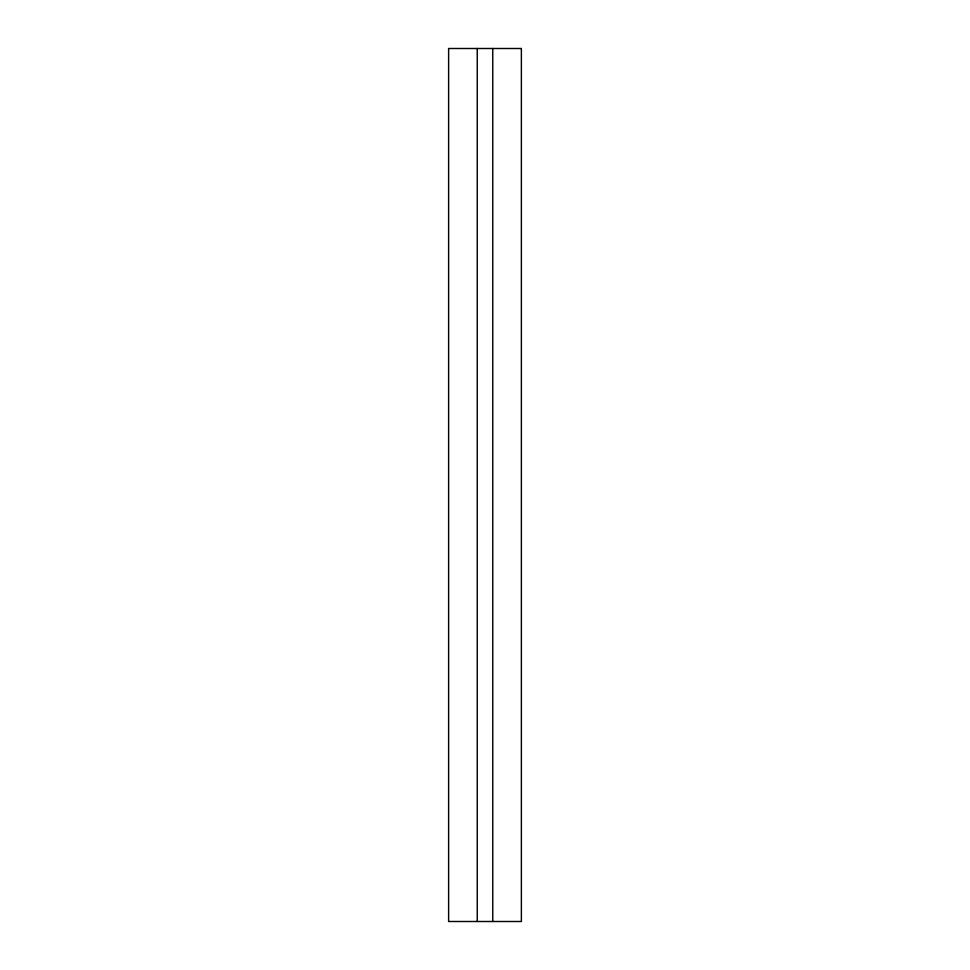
<?xml version="1.0" encoding="UTF-8"?>
<svg xmlns="http://www.w3.org/2000/svg" width="970" height="970" viewBox="0 0 970 970"><rect width="100%" height="100%" fill="white"/><g stroke="black" fill="none" stroke-linecap="round" stroke-linejoin="round"><path stroke-width="1.45" d="M492.76 48.5L492.76 921.5M477.24 48.5L477.24 921.5M521.375 48.5L448.625 48.5L448.625 921.5L521.375 921.5L521.375 48.5"/></g></svg>
